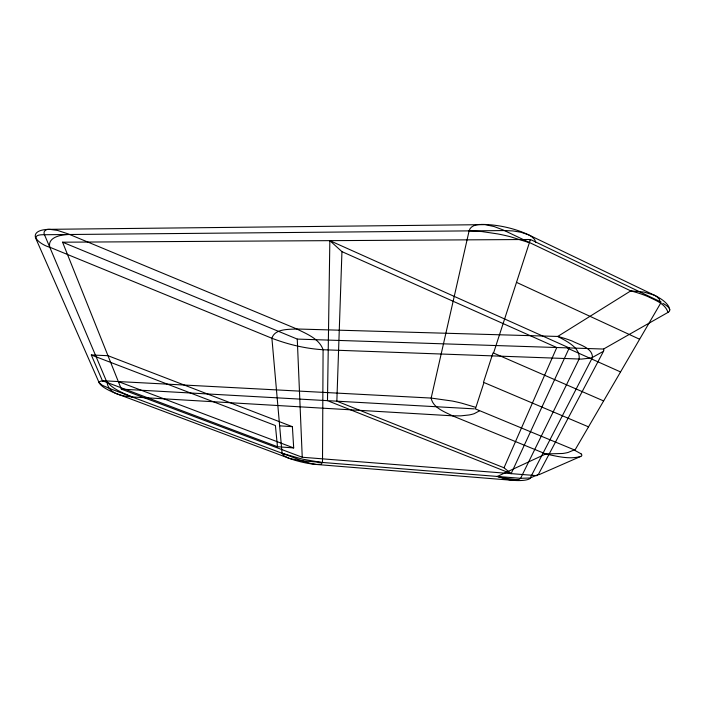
<?xml version="1.0" encoding="UTF-8"?>
<svg xmlns="http://www.w3.org/2000/svg" width="705" height="705" viewBox="0 0 705 705"><rect width="100%" height="100%" fill="white"/><g stroke="black" fill="none" stroke-linecap="round" stroke-linejoin="round"><path stroke-width="1.06" d="M327.481 400.66L329.843 240.652L569.252 347.935L511.143 473.637L327.481 400.66L474.342 408.865M329.843 240.652L341.943 251.632L336.849 401.18L504.013 467.776L511.143 473.637M480.167 224.446C475.831 224.525 470.235 226.067 469.107 230.887L431.169 398.069C432.87 407.79 444.617 411.79 452.46 415.818L545.776 453.95C557.029 456.338 569.076 459.572 580.488 456.523M483.454 382.41L492.971 352.976M493.729 352.491L530.424 239.488L661.272 302.137M504.013 467.776L556.774 347.53L341.943 251.632M530.125 239.956L528.953 239.497L62.569 242.194L121.348 389.134L302.242 457.254L536.831 475.655A23.432 6.178 11.9 0 0 538.373 474.447L603.515 351.257L591.521 357.946L581.422 359.101L323.084 349.742C305.582 348.631 288.266 344.533 271.901 338.259L49.773 247.217C42.036 245.481 26.393 234.219 44.485 234.73L67.213 234.518M660.594 303.3L574.928 450.134L475.408 408.918L483.974 382.524L588.508 426.851M479.55 410.83L474.218 413.676A61.934 18.374 12.8 0 1 469.063 414.963L460.832 415.862L452.46 415.818L132.117 396.95C122.503 395.99 108.896 394.315 107.001 382.454M62.569 242.194L297.263 339.087L603.55 349.046L667.97 312.412A15.536 5.702 9.5 0 0 669.75 309.733L669.301 307.909M538.338 474.447L530.521 477.875A21.229 5.534 11.9 0 1 528.962 479.109L527.886 479.506A32.086 8.389 12 0 1 512.526 480.316L505.318 479.048L497.307 476.448L545.776 453.95L562.749 453.482A60.295 17.149 11.8 0 0 568.195 452.425L574.099 449.966L581.026 453.8M539.078 474.668L580.779 456.391M49.077 229.337C46.081 228.913 42.617 231.61 44.485 234.73L106.358 380.929C112.474 389.239 122.97 392.958 132.117 396.95M103.203 380.885L100.401 381.229L99.07 382.172A10.61 2.697 15.8 0 0 99.141 382.727L102.322 385.291L109.548 388.481L302.392 460.876L310.72 463.476L316.598 464.489L512.526 480.316M322.026 462.445L299.801 460.621L289.491 458.444L117.444 394.016A31.461 8.019 15.6 0 1 99.141 382.727L35.832 238.51A40.837 13.175 17.2 0 1 49.606 229.328L485.031 224.639L494.082 226.534L503.053 229.909L630.764 290.883L634.174 291.808A56.418 20.542 10.1 0 1 647.772 296.523C655.209 300.233 665.344 303.652 667.97 312.412M469.107 230.887L481.85 231.557L497.836 233.937A79.683 30.236 11.9 0 1 510.429 236.748L528.724 242.502M513.954 480.396L518.36 479.929L520.598 478.307L579.122 359.048C580.55 347.433 566.291 341.105 557.734 336.444L296.84 328.988C288.636 329.455 274.765 328.601 271.901 338.259L282.053 453.245L283.648 455.597L288.222 458.003A29.628 7.279 13.9 0 0 316.598 464.489L321.075 464.154L322.502 462.489L323.084 349.742C319.347 338.691 306.499 333.87 296.84 328.988L68.323 233.945L57.502 230.412L49.606 229.328M91.306 354.985L107.971 355.69L292.399 426.675L293.685 447.931L277.47 446.714L102.392 380.718L91.306 354.985L275.408 425.538L277.47 446.714M102.392 380.718L431.169 398.069L452.372 401.048A59.943 17.131 12.5 0 1 461.731 403.189L475.417 407.243M121.348 389.134L327.217 400.643M280.052 425.855L292.399 426.675M518.175 479.964L503.793 477.928A37.841 9.958 12 0 1 497.307 476.439M282.053 453.245L302.313 459.114L320.599 462.313L520.598 478.307L530.222 477.99L592.429 357.532C592.746 347.812 579.158 344.763 572.187 341.035A51.033 17.061 11.2 0 0 561.33 337.422L557.734 336.444L630.764 290.883L644 292.073L654.134 295.113A15.951 5.931 9.7 0 1 656.743 296.62L659.334 299.184L660.162 301.943M118.317 381.564L293.685 447.931M493.553 353.046L603.63 400.942M567.798 348.323L590.2 358.351M591.698 359.021L620.55 371.94M516.509 282.361L639.62 339.255M49.773 247.217C47.244 236.792 62.199 234.457 69.672 234.501L504.463 230.561L513.002 230.94L520.924 232.236L528.574 234.844L654.134 295.113A46.133 16.964 10 0 1 668.895 306.948M535.906 242.467L534.549 239.356L531.473 236.501A16.462 6.539 11.5 0 0 528.574 234.844A47.632 18.638 11.8 0 0 480.916 224.428M297.263 339.087L302.242 457.254M662.841 303.353A27.865 10.214 9.7 0 1 668.56 307.38L668.772 307.724A18.163 6.671 9.6 0 1 669.759 309.733M603.595 349.054A18.383 6.248 10.7 0 1 603.48 351.249M581.008 453.8A11.95 3.322 11.2 0 1 580.841 456.408"/></g></svg>
